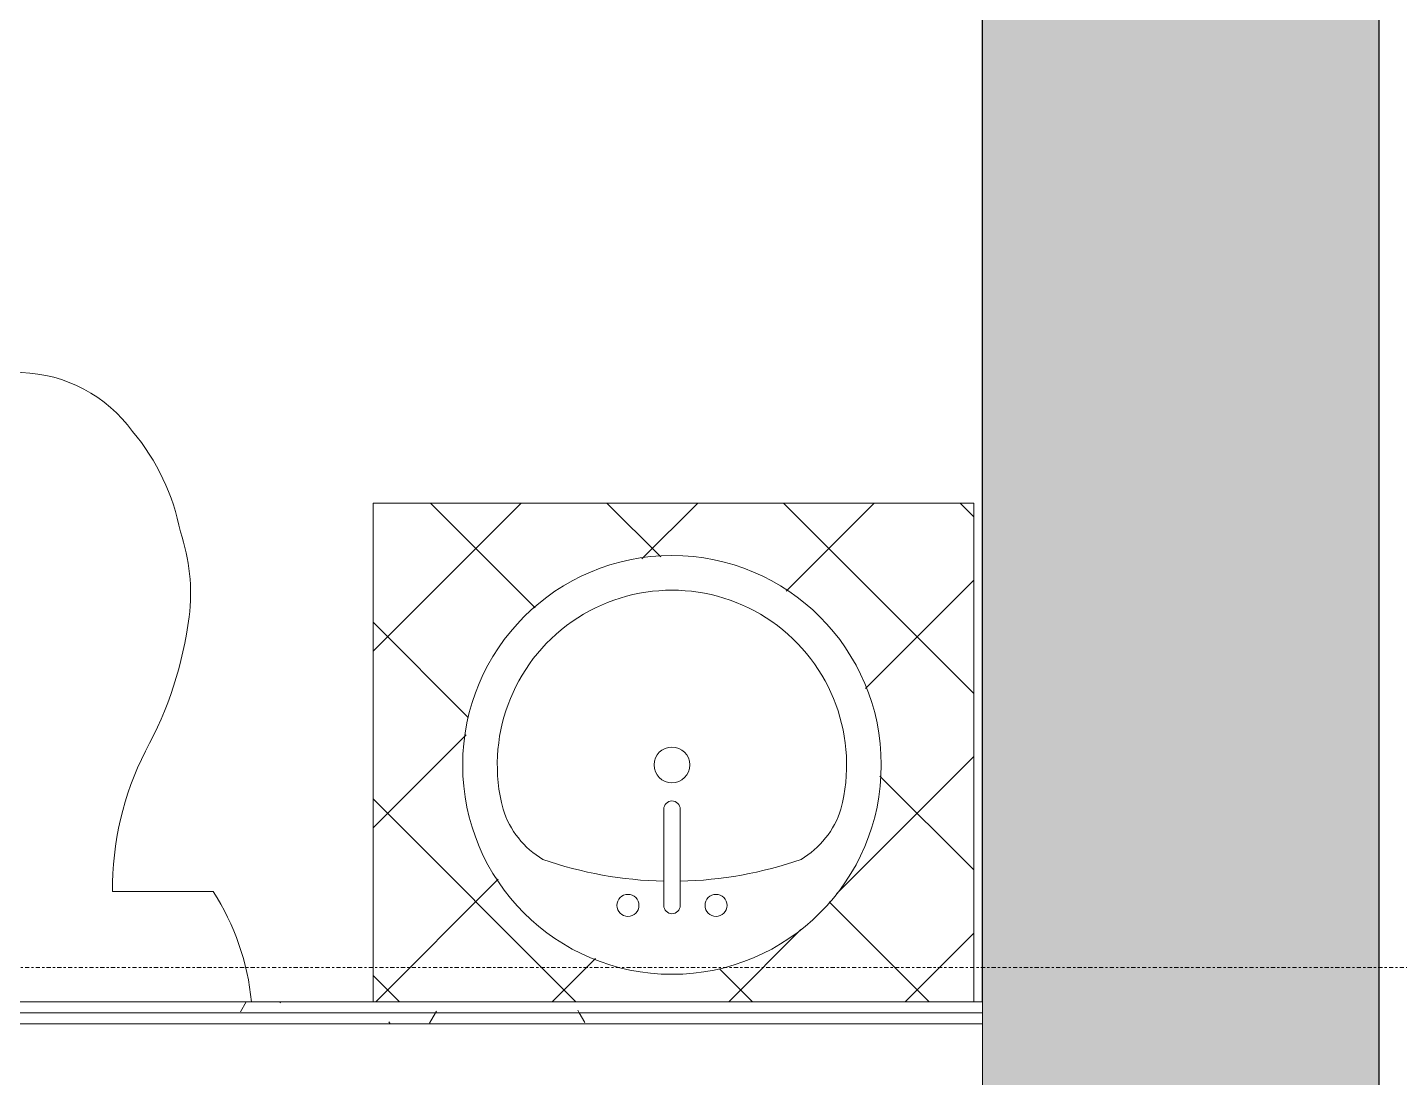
# Model space of a CAD drawing. Header units: inches. Extents: x -1176 to 1507, y -2587 to 978.
# Drawn here: x -815.4 to -753.1, y -327 to -279.4 of the extents above; entities that cross this region are included whole.
import ezdxf

# ---------------------------------------------------------------- set-up
doc = ezdxf.new("R2010")
doc.units = ezdxf.units.IN
doc.header["$MEASUREMENT"] = 0
doc.linetypes.add('Dash Dot 3_16_', pattern=[0.3125, 0.1875, -0.0625, 0, -0.0625])
for name, color, linetype, lineweight in [('A-ANNO-SYMB', 150, 'Continuous', 9), ('A-WALL', 113, 'Continuous', 18), ('A-WALL-PATT', 111, 'Continuous', 18), ('I-WALL', 2, 'Continuous', 18), ('P-SANR-FIXT', 6, 'Continuous', 9), ('Q-CASE', 31, 'Continuous', 9)]:
    doc.layers.add(name, color=color, linetype=linetype, lineweight=lineweight)
pattern_1 = [(0, (0, 0), (15.36, 3.84), [0.634, -10.886, 0.634, -10.886, -61.44]), (0, (0, 0), (15.36, 3.84), [-23.04, 0.634, -22.406, 0.634, -10.886, -26.88]), (0, (0, 0), (15.36, 3.84), [-57.6, 0.634, -7.046, 0.634, -18.566]), (120, (5.76, 1.92), (-11.005538, 11.38215), [0.634, -10.886, 0.634, -10.886, -61.44]), (120, (5.76, 1.92), (-11.005538, 11.38215), [-23.04, 0.634, -22.406, 0.634, -10.886, -26.88]), (120, (5.76, 1.92), (-11.005538, 11.38215), [-57.6, 0.634, -7.046, 0.634, -18.566]), (240, (7.68, 9.6), (-4.354462, -15.22215), [0.634, -10.886, 0.634, -10.886, -61.44]), (240, (7.68, 9.6), (-4.354462, -15.22215), [-23.04, 0.634, -22.406, 0.634, -10.886, -26.88]), (240, (7.68, 9.6), (-4.354462, -15.22215), [-57.6, 0.634, -7.046, 0.634, -18.566])]

# ---------------------------------------------------------------- blocks, each defined once
blk = doc.blocks.new('Vanity Counter Top w Round Sink Hole - 24_ Depth-7683063-2nd Floor Construction')
at = {"layer": 'Q-CASE'}
h = blk.add_hatch(dxfattribs=at)
h.set_pattern_fill('FP_34', color=256, style=0, pattern_type=2)
h.set_pattern_definition([(45, (747.444, 325.976), (-4.006467, 4.006467), []), (135, (747.444, 325.976), (-4.006467, -4.006467), [])])
h.paths.add_polyline_path([(-27.13, 2.369), (-24.995, 2.369), (-24.995, 25), (-52.262, 25), (-52.262, 2.369), (-29.195, 2.369)], flags=0)
h.paths.add_polyline_path([(-38.695, 3.617), (-40.809, 3.855), (-42.817, 4.558), (-44.618, 5.69), (-46.122, 7.194), (-47.254, 8.995), (-47.968, 11.099), (-48.195, 13.117), (-47.957, 15.231), (-47.254, 17.239), (-46.122, 19.04), (-44.618, 20.545), (-42.817, 21.676), (-40.809, 22.379), (-38.695, 22.617), (-36.581, 22.379), (-34.573, 21.676), (-32.772, 20.545), (-31.268, 19.04), (-30.136, 17.239), (-29.433, 15.231), (-29.195, 13.117), (-29.433, 11.003), (-30.136, 8.995), (-31.268, 7.194), (-32.772, 5.69), (-34.573, 4.558), (-36.581, 3.855)], flags=0)
for p, q in [((-52.262, 25), (-24.995, 25)), ((-52.262, 2.369), (-52.262, 25)), ((-24.995, 25), (-24.995, 2.369))]:
    blk.add_line(p, q, dxfattribs=at)
blk = doc.blocks.new('Sink Vanity-Round - 19_ x 19_-6996918-2nd Floor Construction')
at = {"layer": 'P-SANR-FIXT'}
for p, q in [((3.43, -9.728), (3.43, -5.364)), ((4.18, -9.728), (4.18, -5.364))]:
    blk.add_line(p, q, dxfattribs=at)
for centre, radius, start, end in [((3.805, -3.353), 9.5, 90, 270), ((3.805, -3.353), 9.5, 270, 90), ((3.805, -3.353), 7.929, 345.30711, 194.69289), ((3.805, -3.353), 0.812, 0, 180), ((3.805, -3.353), 0.812, 180, 0), ((0.054, -4.105), 4.116, 197.80961, 239.20726), ((3.805, -5.364), 0.375, 0, 180), ((7.556, -4.105), 4.116, 300.79274, 342.19039), ((3.805, 9.174), 17.806, 250.79136, 268.79327), ((3.805, 9.174), 17.806, 271.20673, 289.20864), ((1.805, -9.728), 0.5, 0, 180), ((5.805, -9.728), 0.5, 0, 180), ((1.805, -9.728), 0.5, 180, 0), ((3.805, -9.728), 0.375, 180, 0), ((5.805, -9.728), 0.5, 180, 0)]:
    blk.add_arc(centre, radius, start, end, dxfattribs=at)
blk = doc.blocks.new('P-Toilet-Floor-3D - Floor Mount-V27-2nd Floor Construction')
at = {"layer": 'P-SANR-FIXT'}
for p, q in [((-8.703, -8.314), (-4.134, -8.314)), ((4.134, -8.314), (8.703, -8.314))]:
    blk.add_line(p, q, dxfattribs=at)
for centre, radius, start, end in [((0.693, -2.246), 11.186, 185.48843, 212.85269), ((-0.693, -2.246), 11.186, 327.14731, 354.51157), ((-17.85, -8.459), 13.716, 332.99968, 0.60885), ((17.85, -8.459), 13.716, 179.39115, 207.00032), ((9.412, -22.942), 17.157, 151.23973, 172.78673), ((-9.412, -22.942), 17.157, 7.21327, 28.76027), ((0.879, -21.862), 8.556, 172.78673, 198.89364), ((-0.879, -21.862), 8.556, 341.10636, 7.21327), ((2.678, -22.724), 10.076, 190.91567, 219.93192), ((-2.678, -22.724), 10.076, 320.06808, 349.08433), ((0.18, -25.416), 6.449, 215.83775, 268.40306), ((-0.18, -25.416), 6.449, 271.59694, 324.16225)]:
    blk.add_arc(centre, radius, start, end, dxfattribs=at)

msp = doc.modelspace()

# ---------------------------------------------------------------- hatches: boundary and pattern name
at = {"layer": 'A-WALL-PATT'}
h = msp.add_hatch(color=250, dxfattribs=at)
h.paths.add_polyline_path([(-754.043, -1262.185), (-754.043, -1210.185), (-772.043, -1210.185), (-772.043, -1262.185)], flags=0)
h.paths.add_polyline_path([(-754.043, -1170.185), (-754.043, -1093.301), (-772.043, -1093.301), (-772.043, -1170.185)], flags=0)
h.paths.add_polyline_path([(-754.043, -1053.185), (-754.043, -1004.185), (-772.043, -1004.185), (-772.043, -1053.185)], flags=0)
h.paths.add_polyline_path([(-757.26, -962.185), (-754.043, -962.185), (-754.043, -860.185), (-772.043, -860.185), (-772.043, -962.185)], flags=0)
h.paths.add_polyline_path([(-772.043, -818.185), (-754.043, -818.185), (-754.043, -716.185), (-772.043, -716.185), (-772.043, -796.219)], flags=0)
h.paths.add_polyline_path([(-754.043, -674.185), (-754.043, -572.185), (-772.043, -572.185), (-772.043, -674.185)], flags=0)
h.paths.add_polyline_path([(-772.043, -530.185), (-754.043, -530.185), (-754.043, -428.185), (-772.043, -428.185), (-772.043, -498.557)], flags=0)
h.paths.add_polyline_path([(-754.043, -386.185), (-754.043, -278.185), (-772.043, -278.185), (-772.043, -386.185), (-757.26, -386.185)], flags=0)
h.paths.add_polyline_path([(-772.043, -236.185), (-754.043, -236.185), (-754.043, -122.495), (-772.043, -122.495), (-772.043, -224.703)], flags=0)
h.paths.add_polyline_path([(-754.043, -80.495), (-754.043, 16.255), (-772.043, 16.255), (-772.03, -80.495)], flags=0)
at = {"layer": 'A-WALL-PATT', "lineweight": 9}
h = msp.add_hatch(dxfattribs=at)
h.set_pattern_fill('FP_19', color=256, style=0, pattern_type=2)
h.set_pattern_definition(pattern_1)
h.paths.add_polyline_path([(-774.574, -324.107), (-772.043, -324.107), (-772.043, -323.607), (-858.92, -323.607), (-858.92, -324.107), (-791.888, -324.107)], flags=0)
h = msp.add_hatch(dxfattribs=at)
h.set_pattern_fill('FP_19', color=256, style=0, pattern_type=2)
h.set_pattern_definition(pattern_1)
h.paths.add_polyline_path([(-774.574, -324.607), (-772.043, -324.607), (-772.043, -324.107), (-858.92, -324.107), (-858.92, -324.607), (-791.888, -324.607)], flags=0)

# ---------------------------------------------------------------- linework, layer by layer
at = {"layer": 'A-ANNO-SYMB', "linetype": 'Dash Dot 3_16_'}
msp.add_line((-751.453, -322.046), (-870.649, -322.046), dxfattribs=at)
at = {"layer": 'A-WALL', "color": 8, "lineweight": 30}
for p, q in [((-772.043, -323.607), (-772.043, -278.185)), ((-754.043, -386.185), (-754.043, -278.185))]:
    msp.add_line(p, q, dxfattribs=at)
at = {"layer": 'A-WALL'}
for p, q in [((-772.043, -331.607), (-772.043, -323.607)), ((-858.92, -324.107), (-772.043, -324.107)), ((-859.92, -324.607), (-772.043, -324.607))]:
    msp.add_line(p, q, dxfattribs=at)
at = {"layer": 'I-WALL'}
msp.add_line((-858.92, -323.607), (-772.043, -323.607), dxfattribs=at)

# ---------------------------------------------------------------- block references
at = {"layer": 'P-SANR-FIXT', "rotation": 180}
msp.add_blockref('P-Toilet-Floor-3D - Floor Mount-V27-2nd Floor Construction', (-815.668, -326.922), dxfattribs=at)
at = {"layer": 'P-SANR-FIXT'}
msp.add_blockref('Sink Vanity-Round - 19_ x 19_-6996918-2nd Floor Construction', (-789.944, -309.506), dxfattribs=at)
at = {"layer": 'Q-CASE'}
msp.add_blockref('Vanity Counter Top w Round Sink Hole - 24_ Depth-7683063-2nd Floor Construction', (-747.444, -325.976), dxfattribs=at)

doc.saveas('drawing.dxf')
